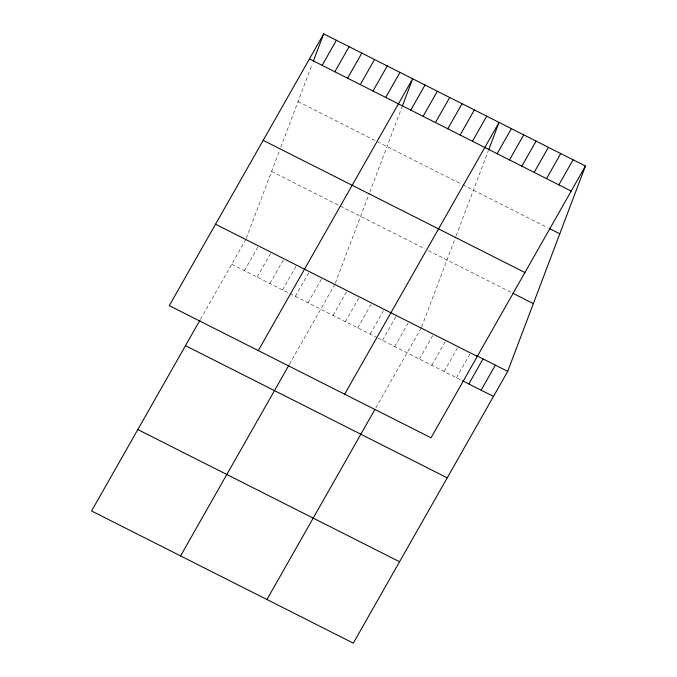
<?xml version="1.0" encoding="UTF-8"?>
<svg xmlns="http://www.w3.org/2000/svg" width="677" height="677" viewBox="0 0 677 677"><rect width="100%" height="100%" fill="white"/><g stroke="black" fill="none" stroke-linecap="round" stroke-linejoin="round"><path stroke-width="0.51" stroke-dasharray="3.38 2.54" d="M246.326 238.236L279.322 151.064M280.786 147.18L312.283 63.968M335.318 283.181L369.414 193.089M369.786 192.124L401.994 107.025M421.695 326.796L455.79 236.705M456.163 235.74L488.371 150.641M200.409 319.383L245.971 239.184M244.439 270.682L258.682 245.599M257.15 277.096L271.401 252.022M269.869 283.519L284.112 258.445M282.58 289.934L296.822 264.859M295.29 296.357L309.541 271.282M308.01 302.78L322.252 277.697M289.401 364.319L334.963 284.12M333.059 315.431L347.301 290.348M345.397 321.66L359.648 296.585M357.735 327.888L371.986 302.814M370.074 334.116L384.324 309.042M382.42 340.353L396.663 315.279M394.759 346.582L409.001 321.507M375.777 407.943L421.339 327.736M419.435 359.047L433.678 333.964M431.774 365.275L446.025 340.201M444.112 371.504L458.363 346.429M456.459 377.741L470.701 352.658M298.041 101.609L461.071 183.932M462.831 184.821L547.448 227.548M271.612 171.425L424.953 248.848M428.482 250.634L512.21 292.913M231.729 264.258L377.131 337.679M378.011 338.128L461.739 380.406"/><path stroke-width="1.02" d="M313.349 61.142L323.682 33.85L585.436 166.026L507.716 371.351L353.318 643.15L91.564 510.974L199.927 320.229M402.35 106.077L412.674 78.786L258.275 350.584M488.726 149.702L499.051 122.402L344.652 394.2M323.682 33.85L169.284 305.649L431.029 437.816L585.436 166.026M322.15 65.347L336.393 40.273M334.861 71.762L349.112 46.688M347.58 78.185L361.823 53.111M360.291 84.608L374.533 59.525M373.002 91.023L387.252 65.948M385.721 97.446L399.963 72.371M410.77 110.097L425.021 85.023M423.108 116.326L437.359 91.251M180.564 555.919L288.918 365.174M435.455 122.554L449.697 97.48M447.793 128.791L462.036 103.716M460.132 135.019L474.374 109.945M472.47 141.248L486.712 116.173M497.146 153.713L511.397 128.638M509.485 159.941L523.736 134.867M266.941 599.534L374.813 409.636M521.832 166.178L536.074 141.095M534.17 172.407L548.412 147.332M546.508 178.635L560.751 153.561M558.847 184.872L573.089 159.789M468.797 383.969L483.039 358.895M481.135 390.197L495.378 365.123M309.44 58.924L571.185 191.1M549.208 228.445L559.786 233.785M263.184 140.342L524.937 272.518M513.09 293.361L533.366 303.592M476.87 355.78L507.716 371.351M215.531 224.231L477.285 356.398M462.628 380.855L493.474 396.434M185.473 345.676L447.218 477.844M137.82 429.556L399.565 561.732"/></g></svg>
